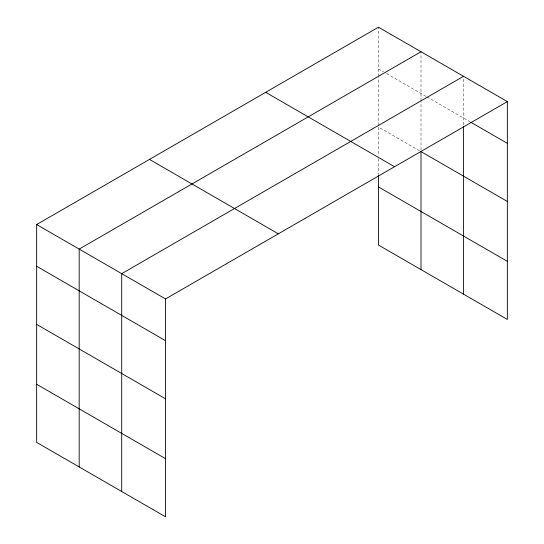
<?xml version="1.0" encoding="UTF-8"?>
<svg xmlns="http://www.w3.org/2000/svg" width="544" height="544" viewBox="0 0 544 544"><rect width="100%" height="100%" fill="white"/><g stroke="black" fill="none" stroke-linecap="round" stroke-linejoin="round"><path stroke-width="0.41" stroke-dasharray="2.72 2.04" d="M378.474 125.372L378.474 77.357M378.474 76.514L378.474 27.2M421.002 149.92L421.002 101.912M421.002 101.068L421.002 51.755M463.529 124.78L463.529 76.31M378.474 68.938L383.608 71.896M386.539 73.59L426.136 96.451M426.87 96.873L470.104 121.836M419.533 150.763L378.474 127.051L378.474 156.162M378.474 158.658L378.474 174.454"/><path stroke-width="0.82" d="M463.529 126.466L463.529 294.154M378.474 175.29L378.474 245.052L507.348 319.45L507.348 101.606L378.474 27.2L36.652 224.55L36.652 442.394L165.526 516.8L165.526 298.948L36.652 224.55M421.002 51.755L79.179 249.098L79.179 466.949M463.529 76.31L121.713 273.652L121.713 491.504M165.526 298.948L507.348 101.606M470.832 122.257L507.348 143.337M507.348 201.457L421.002 151.606L421.002 269.6M265.676 92.324L394.543 166.729M378.474 186.932L507.348 261.338M149.457 159.419L278.324 233.825M36.652 266.281L165.526 340.687M36.652 324.401L165.526 398.806M36.652 384.282L165.526 458.68"/></g></svg>
